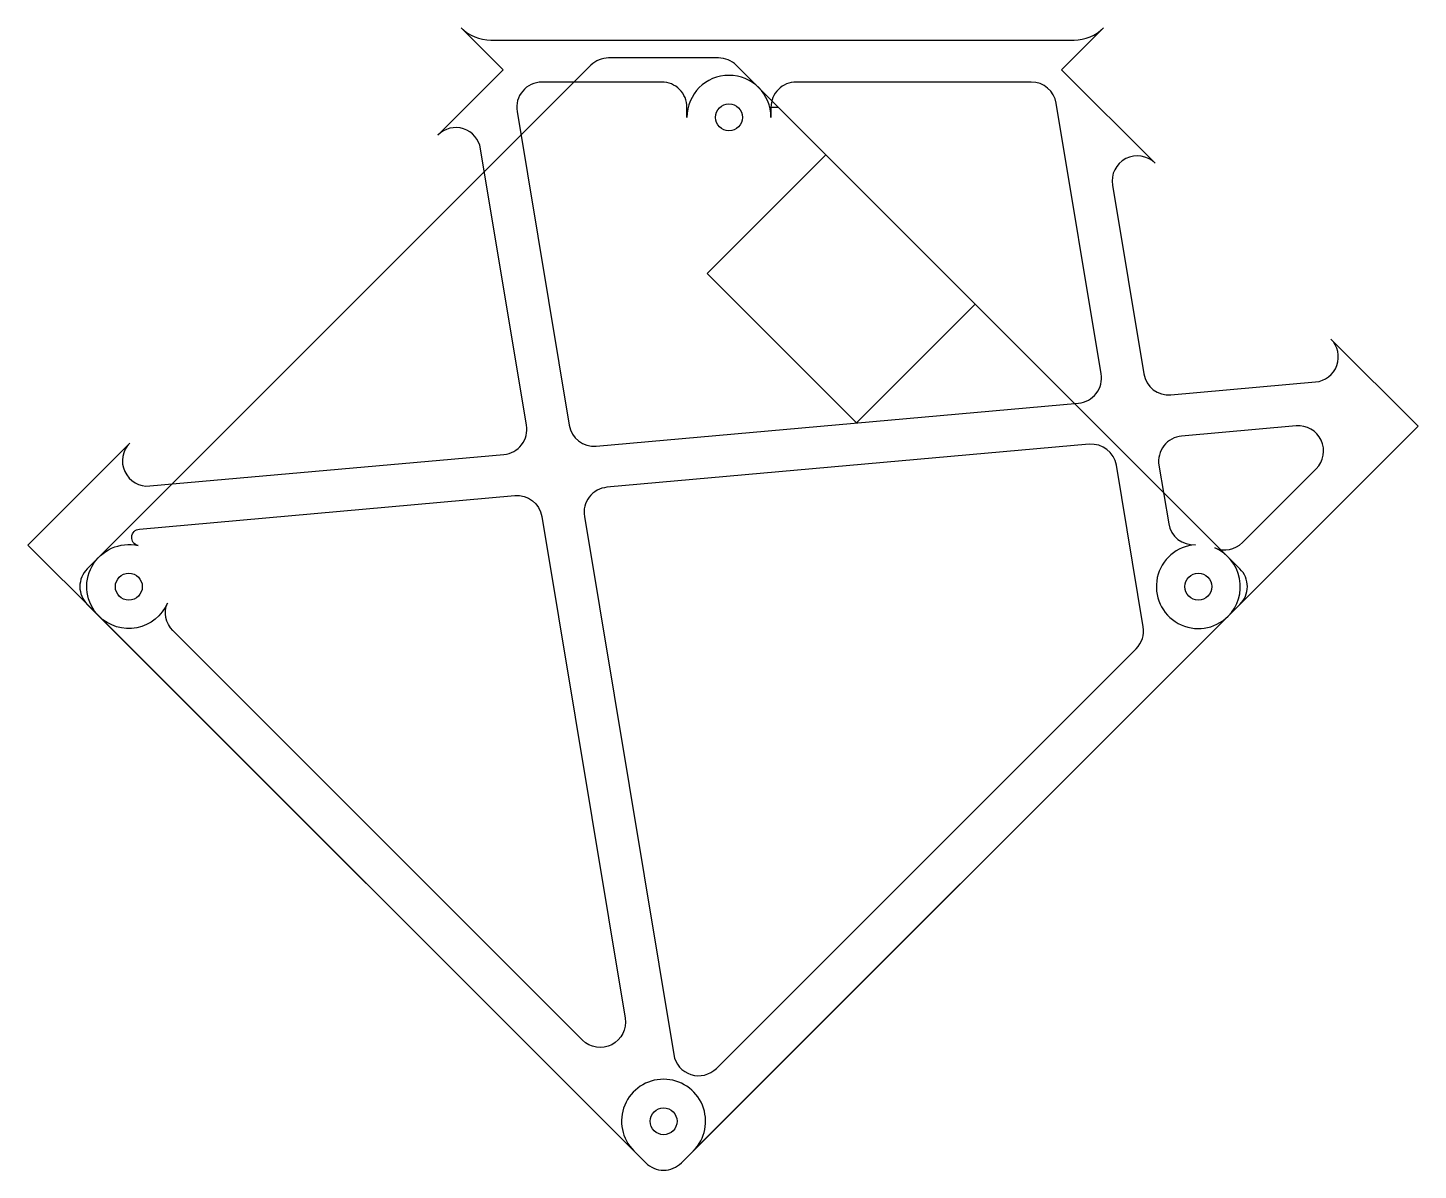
# Model space of a CAD drawing. Header units: millimetres. Extents: x -90 to 76, y 79 to 215.
import ezdxf

# ---------------------------------------------------------------- set-up
doc = ezdxf.new("R2010")
doc.units = ezdxf.units.MM
doc.layers.get('0').update_dxf_attribs({"linetype": 'CONTINUOUS'})

msp = doc.modelspace()

# ---------------------------------------------------------------- linework, layer by layer
for p, q in [((-1.36, 205.55), (-0.49, 205.55)), ((-0.49, 205.55), (5.17, 199.89)), ((5.17, 199.89), (-8.97, 185.75)), ((-8.97, 185.75), (8.8, 167.98)), ((8.8, 167.98), (22.94, 182.12))]:
    msp.add_line(p, q)
for points in [[(-10.61, 81.32, 2.414214), (-17.68, 81.32), (-81.32, 144.96, -0.752869), (-76.67, 153.37, -0.854065), (-76.53, 155.34), (-31.86, 159.33, -0.392231), (-28.64, 156.83), (-18.72, 97.12, -0.729451), (-23.8, 94.51), (-72.54, 143.25, -0.305615), (-73.18, 146.54, -0.531846), (-81.32, 144.96), (-89.8, 153.44), (-77.67, 165.58, 0.700872), (-75.28, 160.47), (-33.14, 164.23, 0.436544), (-30.45, 167.71), (-35.92, 200.62, 0.610189), (-41, 202.25), (-33.23, 210.01), (-38.23, 215.01, 0.198912), (-34.7, 213.55), (34.7, 213.55, 0.198912), (38.23, 215.01), (33.23, 210.01), (44.35, 198.89, 0.729451), (39.27, 196.28), (43, 173.81, 0.392231), (46.23, 171.32), (63.43, 172.85, 0.636444), (65.28, 177.96), (75.66, 167.58), (53.03, 144.96)], [(-20.68, 211.42, 0.198912), (-22.8, 210.55), (-82.73, 150.61, 0.414214), (-82.73, 146.37), (-16.26, 79.9, 0.414214), (-12.02, 79.9), (54.45, 146.37, 0.414214), (54.45, 150.61), (-5.49, 210.55, 0.198912), (-7.61, 211.42)], [(-1.36, 204.35, 1), (-11.36, 204.35), (-11.36, 205.55, 0.414214), (-14.36, 208.55), (-28.62, 208.55, 0.463313), (-31.58, 205.05), (-25.38, 167.71, 0.392231), (-22.15, 165.21), (35.24, 170.34, 0.436544), (37.94, 173.82), (32.58, 206.04, 0.366761), (29.62, 208.55), (1.64, 208.55, 0.414214), (-1.36, 205.55)], [(49.14, 153.48, 1.440394), (53.03, 144.96, 0.531846), (51.45, 153.1, 0.305615), (54.74, 153.74), (63.52, 162.52, 0.700872), (61.14, 167.63), (47.51, 166.41, 0.436544), (44.81, 162.93), (45.97, 155.98, 0.387103)], [(-12.93, 92.78, 0.610189), (-7.84, 91.15), (42.1, 141.1, 0.24209), (42.94, 143.71), (39.74, 162.93, 0.392231), (36.52, 165.43), (-20.88, 160.31, 0.436544), (-23.57, 156.83)]]:
    msp.add_lwpolyline(points, format="xyb", close=True)
for centre in [(-6.36, 204.35), (-77.78, 148.49), (49.5, 148.49), (-14.14, 84.85)]:
    msp.add_circle(centre, 1.6)

doc.saveas('drawing.dxf')
